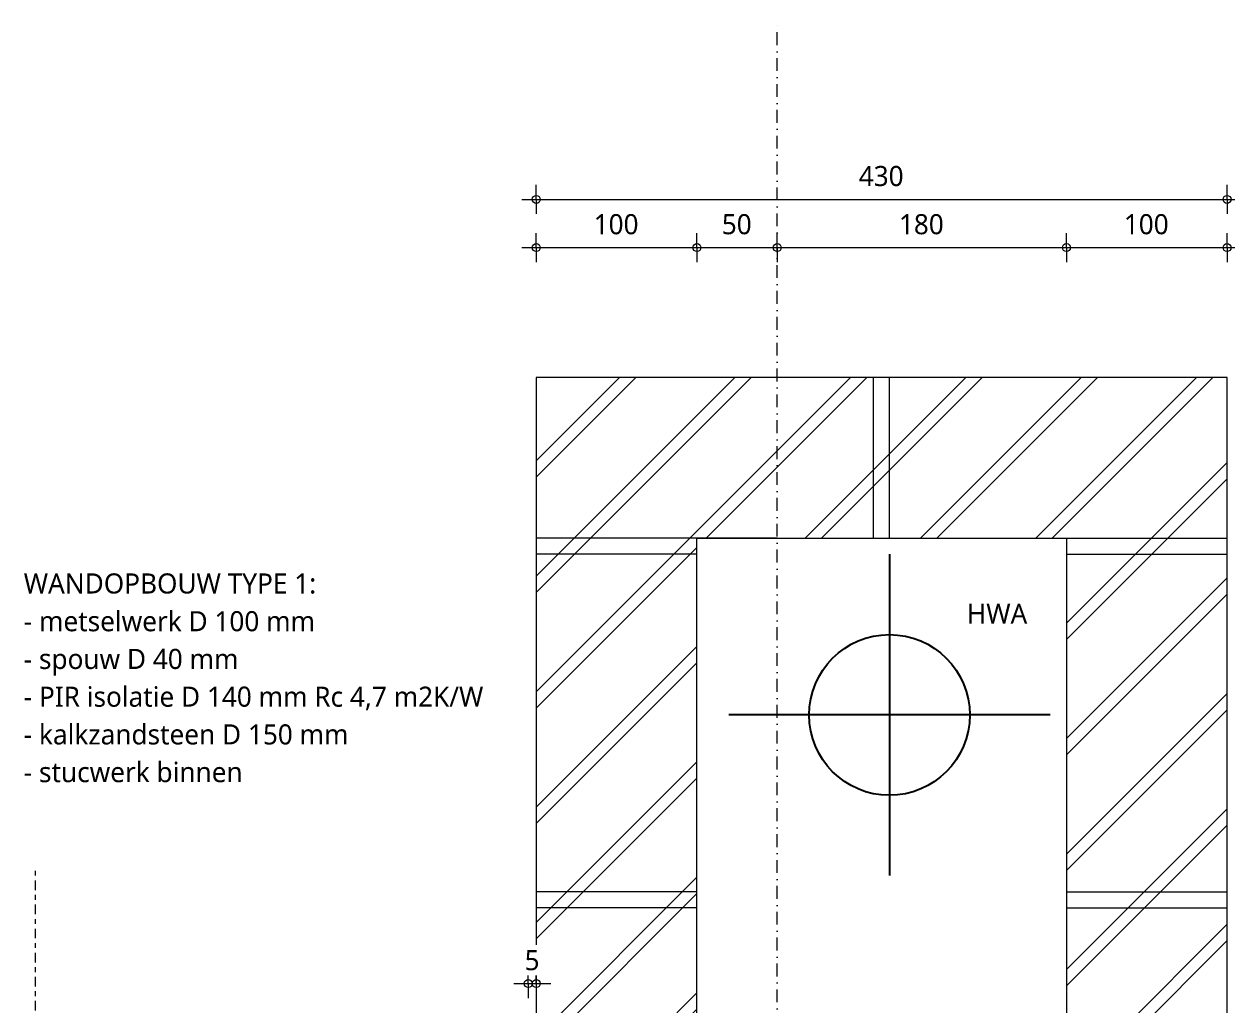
# Model space of a CAD drawing. Header units: millimetres. Extents: x -435 to 27166, y -19117 to 26500.
# Drawn here: x 1896 to 2645, y 11646 to 12257 of the extents above; entities that cross this region are included whole.
import ezdxf

# ---------------------------------------------------------------- set-up
doc = ezdxf.new("R2010")
doc.units = ezdxf.units.MM
doc.linetypes.add('MV_center', pattern=[15, 6, -3, 3, -3])
doc.linetypes.add('MV_stramien', pattern=[16, 8, -4, 0, -4])
for name, color, linetype, lineweight in [('A-ANNO-DIMS', 211, 'Continuous', 13), ('A-ANNO-DIMS-5', 211, 'Continuous', 13), ('A-DETL', 90, 'Continuous', 13), ('A-DETL-GENF', 92, 'Continuous', 18), ('G-ANNO-TEXT', 231, 'Continuous', 13)]:
    doc.layers.add(name, color=color, linetype=linetype, lineweight=lineweight)
doc.styles.add('Segoe UI_3', font='segoeui.ttf', dxfattribs={"height": 12.5})
doc.styles.add('Segoe UI_B', font='segoeui.ttf', dxfattribs={"height": 12.5})
doc.dimstyles.new('2_5_mm', dxfattribs={"dimscale": 304.8, "dimtxt": 13.092049, "dimasz": 0.016404, "dimexe": 0.029528, "dimexo": 0.0625, "dimgap": 0.014764, "dimtad": 1, "dimdec": 0, "dimzin": 0, "dimdsep": 46, "dimtxsty": 'Segoe UI_3', "dimblk1": 'DOTBLANK', "dimblk2": 'DOTBLANK', "dimsah": 1, "dimcen": 0.09, "dimdle": 0.029528, "dimazin": 0, "dimtfac": 1, "dimtdec": 4, "dimtix": 1, "dimtmove": 0, "dimatfit": 3, "dimfxl": 0.029528, "dimfxlon": 1, "dimtvp": 1, "dimtfill": 1, "dimtolj": 1, "dimtzin": 0, "dimarcsym": 2})

# ---------------------------------------------------------------- blocks, each defined once
blk = doc.blocks.new('NLRS_00_DI_maskeer - Type 1-4234652-Details Appartement')
at = {"layer": 'A-DETL-GENF', "linetype": 'MV_center'}
blk.add_line((214, 0), (-100, 0), dxfattribs=at)
blk = doc.blocks.new('DIMBLOCK138-Details Appartement')
at = {"layer": 'A-ANNO-DIMS-5'}
for p, q in [((2214.62, 12147.85), (2214.62, 12156.85)), ((2644.62, 12147.85), (2644.62, 12156.85)), ((2205.62, 12147.85), (2653.62, 12147.85)), ((2214.62, 12147.85), (2214.62, 12138.85)), ((2644.62, 12147.85), (2644.62, 12138.85))]:
    blk.add_line(p, q, dxfattribs=at)
for centre in [(2214.62, 12147.85), (2644.62, 12147.85)]:
    blk.add_circle(centre, 2.5, dxfattribs=at)
at = {"layer": 'A-ANNO-DIMS-5', "color": 0, "insert": (2415.33, 12168.66), "char_height": 12.5, "width": 34.2774, "attachment_point": 1, "line_spacing_factor": 1.142579, "style": 'Segoe UI_3', "bg_fill": 3, "box_fill_scale": 1.25, "bg_fill_color": 9, "bg_fill_true_color": 13158600, "bg_fill_transparency": 0}
blk.add_mtext('430', dxfattribs=at)
blk = doc.blocks.new('_DotBlank')
at = {"color": 0, "linetype": 'ByBlock', "lineweight": -2}
blk.add_line((-0.5, 0), (-1, 0), dxfattribs=at)
blk.add_circle((0, 0), 0.5, dxfattribs=at)
blk = doc.blocks.new('DIMBLOCK145-Details Appartement')
at = {"layer": 'A-ANNO-DIMS-5'}
for p, q in [((2214.62, 12117.85), (2214.62, 12126.85)), ((2314.62, 12117.85), (2314.62, 12126.85)), ((2205.62, 12117.85), (2314.62, 12117.85)), ((2214.62, 12117.85), (2214.62, 12108.85)), ((2314.62, 12117.85), (2314.62, 12108.85))]:
    blk.add_line(p, q, dxfattribs=at)
for centre in [(2214.62, 12117.85), (2314.62, 12117.85)]:
    blk.add_circle(centre, 2.5, dxfattribs=at)
at = {"layer": 'A-ANNO-DIMS-5', "color": 0, "insert": (2250.33, 12138.66), "char_height": 12.5, "width": 34.2774, "attachment_point": 1, "line_spacing_factor": 1.142579, "style": 'Segoe UI_3', "bg_fill": 3, "box_fill_scale": 1.25, "bg_fill_color": 9, "bg_fill_true_color": 13158600, "bg_fill_transparency": 0}
blk.add_mtext('100', dxfattribs=at)
blk = doc.blocks.new('DIMBLOCK146-Details Appartement')
at = {"layer": 'A-ANNO-DIMS-5'}
for p, q in [((2314.62, 12117.85), (2314.62, 12126.85)), ((2364.62, 12117.85), (2364.62, 12126.85)), ((2314.62, 12117.85), (2364.62, 12117.85)), ((2314.62, 12117.85), (2314.62, 12108.85)), ((2364.62, 12117.85), (2364.62, 12108.85))]:
    blk.add_line(p, q, dxfattribs=at)
for centre in [(2314.62, 12117.85), (2364.62, 12117.85)]:
    blk.add_circle(centre, 2.5, dxfattribs=at)
at = {"layer": 'A-ANNO-DIMS-5', "color": 0, "insert": (2330.09, 12138.66), "char_height": 12.5, "width": 22.8516, "attachment_point": 1, "line_spacing_factor": 1.142579, "style": 'Segoe UI_3', "bg_fill": 3, "box_fill_scale": 1.25, "bg_fill_color": 9, "bg_fill_true_color": 13158600, "bg_fill_transparency": 0}
blk.add_mtext('50', dxfattribs=at)
blk = doc.blocks.new('DIMBLOCK147-Details Appartement')
at = {"layer": 'A-ANNO-DIMS-5'}
for p, q in [((2364.62, 12117.85), (2364.62, 12126.85)), ((2544.62, 12117.85), (2544.62, 12126.85)), ((2364.62, 12117.85), (2544.62, 12117.85)), ((2364.62, 12117.85), (2364.62, 12108.85)), ((2544.62, 12117.85), (2544.62, 12108.85))]:
    blk.add_line(p, q, dxfattribs=at)
for centre in [(2364.62, 12117.85), (2544.62, 12117.85)]:
    blk.add_circle(centre, 2.5, dxfattribs=at)
at = {"layer": 'A-ANNO-DIMS-5', "color": 0, "insert": (2440.33, 12138.66), "char_height": 12.5, "width": 34.2774, "attachment_point": 1, "line_spacing_factor": 1.142579, "style": 'Segoe UI_3', "bg_fill": 3, "box_fill_scale": 1.25, "bg_fill_color": 9, "bg_fill_true_color": 13158600, "bg_fill_transparency": 0}
blk.add_mtext('180', dxfattribs=at)
blk = doc.blocks.new('DIMBLOCK148-Details Appartement')
at = {"layer": 'A-ANNO-DIMS-5'}
for p, q in [((2544.62, 12117.85), (2544.62, 12126.85)), ((2644.62, 12117.85), (2644.62, 12126.85)), ((2544.62, 12117.85), (2653.62, 12117.85)), ((2544.62, 12117.85), (2544.62, 12108.85)), ((2644.62, 12117.85), (2644.62, 12108.85))]:
    blk.add_line(p, q, dxfattribs=at)
for centre in [(2544.62, 12117.85), (2644.62, 12117.85)]:
    blk.add_circle(centre, 2.5, dxfattribs=at)
at = {"layer": 'A-ANNO-DIMS-5', "color": 0, "insert": (2580.33, 12138.66), "char_height": 12.5, "width": 34.2774, "attachment_point": 1, "line_spacing_factor": 1.142579, "style": 'Segoe UI_3', "bg_fill": 3, "box_fill_scale": 1.25, "bg_fill_color": 9, "bg_fill_true_color": 13158600, "bg_fill_transparency": 0}
blk.add_mtext('100', dxfattribs=at)
blk = doc.blocks.new('DIMBLOCK152-Details Appartement')
at = {"layer": 'A-ANNO-DIMS-5'}
for p, q in [((2209.62, 11659.81), (2209.62, 11668.81)), ((2214.62, 11659.81), (2214.62, 11668.81)), ((2200.62, 11659.81), (2223.62, 11659.81)), ((2209.62, 11659.81), (2209.62, 11650.81)), ((2214.62, 11659.81), (2214.62, 11650.81))]:
    blk.add_line(p, q, dxfattribs=at)
for centre in [(2209.62, 11659.81), (2214.62, 11659.81)]:
    blk.add_circle(centre, 2.5, dxfattribs=at)
at = {"layer": 'A-ANNO-DIMS-5', "color": 0, "insert": (2207.36, 11680.62), "char_height": 12.5, "width": 11.4258, "attachment_point": 1, "line_spacing_factor": 1.142579, "style": 'Segoe UI_3', "bg_fill": 3, "box_fill_scale": 1.25, "bg_fill_color": 9, "bg_fill_true_color": 13158600, "bg_fill_transparency": 0}
blk.add_mtext('5', dxfattribs=at)

msp = doc.modelspace()

# ---------------------------------------------------------------- hatches: boundary and pattern name
at = {"layer": 'A-DETL-GENF', "lineweight": 13}
h = msp.add_hatch(dxfattribs=at)
h.set_pattern_fill('FP_10', color=57, style=0, pattern_type=2)
h.set_pattern_definition([(45, (0, 0), (-35.92102, 35.92102), []), (45, (10.16, 0), (-35.92102, 35.92102), [])])
h.paths.add_polyline_path([(2314.62, 11606.92), (2314.62, 11936.97), (2544.62, 11936.97), (2544.62, 11606.92), (2644.62, 11606.92), (2644.62, 12036.97), (2214.62, 12036.97), (2214.62, 11606.92), (2217.64, 11606.92)])

# ---------------------------------------------------------------- linework, layer by layer
at = {"layer": 'A-DETL', "linetype": 'MV_stramien', "lineweight": 18}
msp.add_line((2364.62, 10971.97), (2364.62, 12256.97), dxfattribs=at)
at = {"layer": 'A-DETL', "lineweight": 18}
for p, q in [((2644.62, 12036.97), (2214.62, 12036.97)), ((2214.62, 12036.97), (2214.62, 11606.92)), ((2424.44, 11936.97), (2424.44, 12036.97)), ((2434.44, 11936.97), (2434.44, 12036.97)), ((2644.62, 11606.92), (2644.62, 12036.97)), ((2364.62, 11936.97), (2214.62, 11936.97)), ((2314.62, 11606.92), (2314.62, 11936.97)), ((2314.62, 11936.97), (2544.62, 11936.97)), ((2544.62, 11936.97), (2544.62, 11606.92)), ((2544.62, 11936.97), (2644.62, 11936.97)), ((2314.62, 11926.97), (2214.62, 11926.97)), ((2544.62, 11926.97), (2644.62, 11926.97)), ((2314.62, 11716.97), (2214.62, 11716.97)), ((2544.62, 11716.97), (2644.62, 11716.97)), ((2314.62, 11706.97), (2214.62, 11706.97)), ((2544.62, 11706.97), (2644.62, 11706.97))]:
    msp.add_line(p, q, dxfattribs=at)
at = {"layer": 'A-DETL', "lineweight": 25}
for p, q in [((2434.44, 11926.97), (2434.44, 11726.97)), ((2534.44, 11826.97), (2334.44, 11826.97))]:
    msp.add_line(p, q, dxfattribs=at)
msp.add_circle((2434.44, 11826.97), 50, dxfattribs=at)

# ---------------------------------------------------------------- block references
at = {"layer": 'A-DETL-GENF', "linetype": 'MV_center', "rotation": 270}
msp.add_blockref('NLRS_00_DI_maskeer - Type 1-4234652-Details Appartement', (1902.88, 11631.97), dxfattribs=at)

# ---------------------------------------------------------------- texts
at = {"layer": 'G-ANNO-TEXT', "color": 7, "char_height": 12.5, "attachment_point": 1}
for s, insert, width, style in [('WANDOPBOUW TYPE 1:', (1895.6, 11915.06), 243.3122, 'Segoe UI_B'), ('- metselwerk D 100 mm', (1895.6, 11891.57), 225.2742, 'Segoe UI_3'), ('HWA', (2482.64, 11896.28), 48.9029, 'Segoe UI_3'), ('- spouw D 40 mm', (1895.6, 11868.09), 168.3544, 'Segoe UI_3'), ('- PIR isolatie D 140 mm Rc 4,7 m2K/W', (1895.6, 11844.61), 360.7594, 'Segoe UI_3'), ('- kalkzandsteen D 150 mm', (1895.6, 11821.13), 251.329, 'Segoe UI_3'), ('- stucwerk binnen', (1895.6, 11797.65), 167.1518, 'Segoe UI_3')]:
    msp.add_mtext(s, dxfattribs=dict(at, insert=insert, width=width, style=style))

# ---------------------------------------------------------------- next in the draw order: dimensions: what is measured, and where the dimension line sits
at = {"layer": 'A-ANNO-DIMS'}
for base, p1, p2, override, picture, middle in [((2644.62, 12147.85), (2214.62, 12138.85), (2644.62, 12138.85), {"dimpost": '<>', "dimfxl": 430}, 'DIMBLOCK138-Details Appartement', (2429.62, 12158.82)), ((2214.62, 11659.81), (2209.62, 11650.81), (2214.62, 11668.81), {"dimpost": '<>', "dimfxl": 18.681542}, 'DIMBLOCK152-Details Appartement', (2212.12, 11670.67))]:
    dim = msp.add_linear_dim(base=base, p1=p1, p2=p2, dimstyle='2_5_mm', override=override, dxfattribs=at)
    dim.commit()
    dim.dimension.update_dxf_attribs({"geometry": picture, "text_midpoint": middle})

# ---------------------------------------------------------------- next in the draw order: dimensions: what is measured, and where the dimension line sits
dim = msp.add_linear_dim(base=(2314.62, 12117.85), p1=(2214.62, 12108.85), p2=(2314.62, 12108.85), dimstyle='2_5_mm', override={"dimpost": '<>', "dimfxl": 100}, dxfattribs=at)
dim.commit()
dim.dimension.update_dxf_attribs({"geometry": 'DIMBLOCK145-Details Appartement', "text_midpoint": (2264.62, 12128.85)})

# ---------------------------------------------------------------- next in the draw order: dimensions: what is measured, and where the dimension line sits
dim = msp.add_linear_dim(base=(2364.62, 12117.85), p1=(2314.62, 12108.85), p2=(2364.62, 12126.85), dimstyle='2_5_mm', override={"dimpost": '<>', "dimfxl": 53.141321}, dxfattribs=at)
dim.commit()
dim.dimension.update_dxf_attribs({"geometry": 'DIMBLOCK146-Details Appartement', "text_midpoint": (2339.62, 12128.82)})

# ---------------------------------------------------------------- next in the draw order: dimensions: what is measured, and where the dimension line sits
dim = msp.add_linear_dim(base=(2544.62, 12117.85), p1=(2364.62, 12126.85), p2=(2544.62, 12108.85), dimstyle='2_5_mm', override={"dimpost": '<>', "dimfxl": 180.897761}, dxfattribs=at)
dim.commit()
dim.dimension.update_dxf_attribs({"geometry": 'DIMBLOCK147-Details Appartement', "text_midpoint": (2454.62, 12128.85)})

# ---------------------------------------------------------------- next in the draw order: dimensions: what is measured, and where the dimension line sits
dim = msp.add_linear_dim(base=(2644.62, 12117.85), p1=(2544.62, 12108.85), p2=(2644.62, 12108.85), dimstyle='2_5_mm', override={"dimpost": '<>', "dimfxl": 100}, dxfattribs=at)
dim.commit()
dim.dimension.update_dxf_attribs({"geometry": 'DIMBLOCK148-Details Appartement', "text_midpoint": (2594.62, 12128.85)})

doc.saveas('drawing.dxf')
